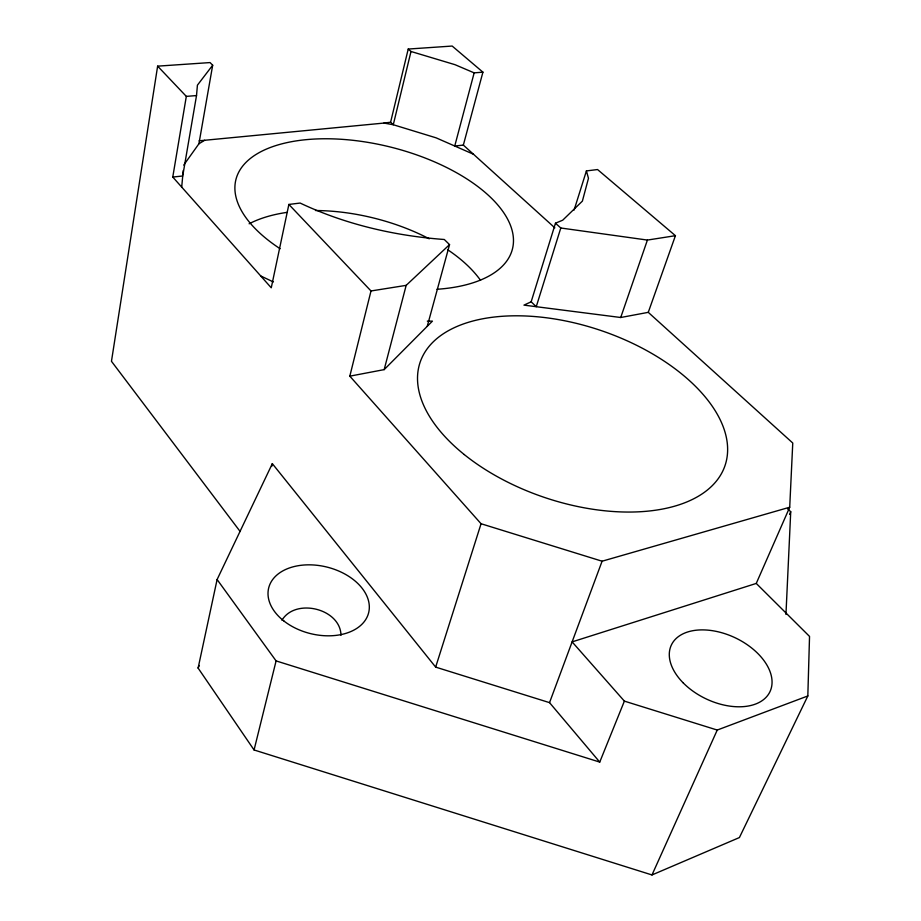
<?xml version="1.0" encoding="UTF-8"?>
<svg xmlns="http://www.w3.org/2000/svg" width="921" height="921" viewBox="0 0 921 921"><rect width="100%" height="100%" fill="white"/><g stroke="black" fill="none" stroke-linecap="round" stroke-linejoin="round"><path stroke-width="1.38" d="M807.821 695.965L809.536 636.423L756.256 583.43L572.114 641.879L624.38 701.123L717.24 730.054L807.821 695.965L739.413 837.557L651.987 874.95L254.069 749.97L198.107 668.082L217.103 579.528L272.328 463.643L435.656 667.115L549.538 702.642L599.744 762.093L624.38 701.123M756.256 583.43L789.711 507.229L792.762 443.024L648.269 312.346L620.719 317.503L523.957 305.127L531.164 301.8L555.467 223.204L562.696 220.2L582.383 201.123L588.473 178.294L586.412 170.915L597.556 169.545L675.427 235.684L648.269 312.346M785.947 614.445L790.725 511.719L787.616 508.795M181.702 187.101L182.726 175.98L196.518 95.565L197.416 85.181L212.682 65.218L210.057 62.57L157.629 66.151L111.464 361.297L240.128 531.475M182.853 174.61L183.233 170.523M288.872 204.439L371.002 290.967L349.819 376.159L384.172 369.62L427.252 326.299L449.552 244.618L444.29 239.495C394.798 235.891 345.122 224.356 300.142 203.057L288.872 204.439L271.258 287.812L172.768 177.051L186.318 96.383L157.629 66.151M340.977 635.271C340.574 608.712 295.549 597.545 281.941 620.247M183.74 165.078L198.913 143.791L212.682 65.218M271.695 466.429L272.328 463.643M473.452 154.233L436.14 137.851L393.279 124.738L390.596 122.24L408.222 49.055L452.176 46.05L482.915 72.16L463.355 145.092L554.845 227.844M408.222 49.055L410.996 51.484L393.279 124.738L383.942 123.069L199.143 140.809M254.069 749.97L276.093 660.91L217.103 579.528M384.172 369.62L406.173 285.36L449.552 244.618M482.915 72.16L474.154 72.863L454.744 146.025L463.355 145.092M555.467 223.204L560.785 227.994L536.252 306.693L531.164 301.8M574.105 210.057L586.412 170.915M435.656 667.115L481.061 523.738L349.819 376.159M620.719 317.503L647.405 240.07L675.427 235.684M549.538 702.642L602.092 561.211L789.711 507.229M789.573 514.344L790.725 511.719M651.987 874.95L717.24 730.054M198.107 668.082L199.304 665.48M427.252 326.299L432.421 321.141L427.321 321.095M198.913 143.791L204.669 140.28M371.002 290.967L406.173 285.36M383.942 123.069L390.596 122.24M172.768 177.051L182.726 175.98M186.318 96.383L196.518 95.565M560.785 227.994L647.405 240.07M410.996 51.484L455.02 64.689L474.154 72.863M481.061 523.738L602.092 561.211M276.093 660.91L599.744 762.093M260.724 275.966L273.399 281.941M249.119 223.791A138.749 72.16 13.9 0 1 287.225 212.348M315.5 210.518A138.749 72.16 13.9 0 1 429.255 238.815M447.56 249.649A138.749 72.16 13.9 0 1 480.543 280.341M280.134 248.739A142.548 69.156 14.1 0 1 283.449 143.446A142.548 69.156 14.1 0 1 490.018 196.818A142.548 69.156 14.1 0 1 437.015 289.275M464.23 454.537A160.968 88.117 18.7 0 0 722.858 470.896A160.968 88.117 18.7 0 0 530.68 316.26A160.968 88.117 18.7 0 0 464.23 454.537M284.071 621.134A51.495 34.273 13.9 0 0 368.009 614.848A51.495 34.273 13.9 0 0 303.895 565.022A51.495 34.273 13.9 0 0 284.071 621.134M682.979 682.657A54.546 33.835 25.3 0 0 769.783 692.062A54.546 33.835 25.3 0 0 709.285 630.275A54.546 33.835 25.3 0 0 682.979 682.657"/></g></svg>
